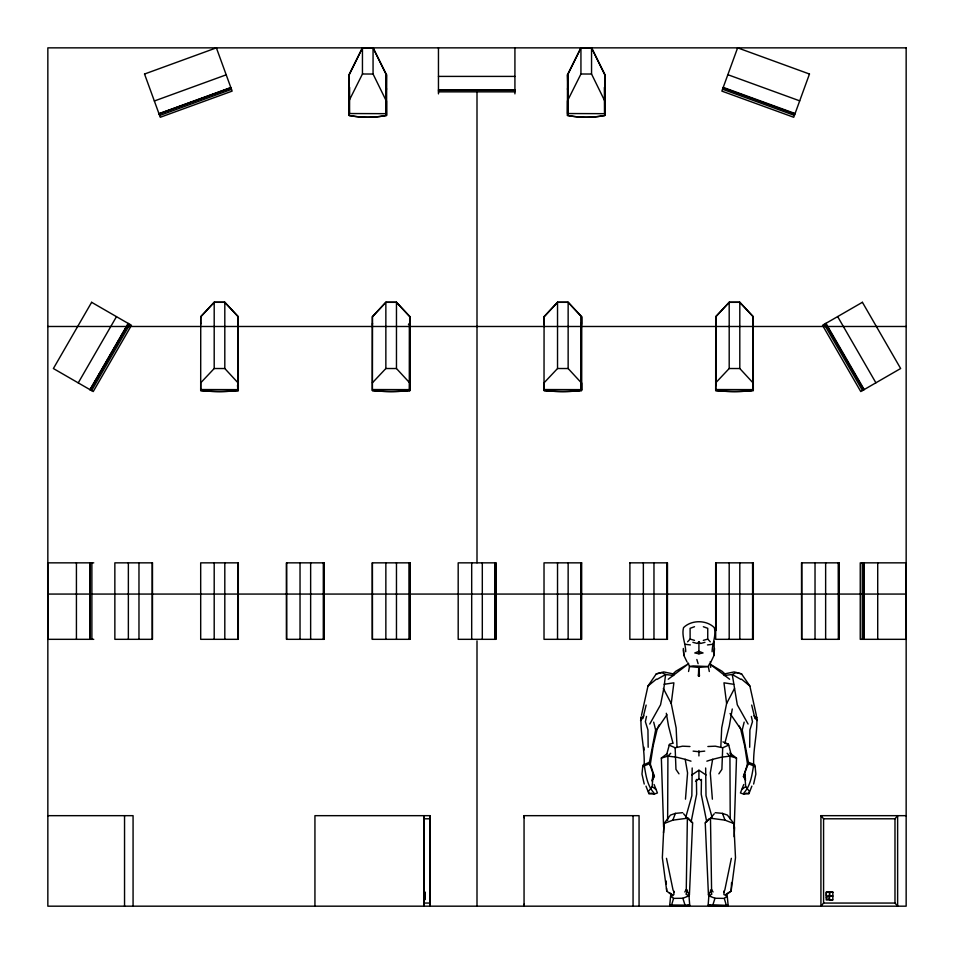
<?xml version="1.0" encoding="UTF-8"?>
<svg xmlns="http://www.w3.org/2000/svg" width="954" height="954" viewBox="0 0 954 954"><rect width="100%" height="100%" fill="white"/><g stroke="black" fill="none" stroke-linecap="round" stroke-linejoin="round"><path stroke-width="1.43" d="M710.277 641.827L707.737 639.085L707.749 628.316L703.336 626.718M730.215 818.985L729.929 756.128L727.103 753.278M349.283 115.506L349.224 74.829L362.448 47.879L373.062 47.843L386.513 74.698L386.573 115.374A94.112 88.436 0 0 1 367.934 117.27A94.112 88.436 0 0 1 349.283 115.506L348.997 74.698L362.448 47.843L373.062 47.879L386.298 74.829L386.239 115.506A94.112 88.436 0 0 1 367.588 117.27A94.112 88.436 0 0 1 348.937 115.374L349.414 113.538M348.937 89.223L349.414 87.386M386.298 74.829L386.251 113.669L348.949 113.538L348.997 100.85L362.448 73.995L362.448 47.843M567.427 89.223L567.904 87.386L567.761 115.506A94.112 88.436 0 0 0 586.412 117.27A94.112 88.436 0 0 0 605.063 115.374L605.003 74.698L591.552 47.843L580.938 47.843L567.487 74.698L567.904 87.386M567.761 115.506L567.702 74.829L580.938 47.879L591.552 47.843L604.776 74.829L604.717 115.506A94.112 88.436 0 0 1 586.066 117.27A94.112 88.436 0 0 1 567.427 115.374L567.904 113.538M604.776 74.829L604.717 89.354M386.239 89.354L385.965 87.541M200.686 324.312L200.829 323.406M200.698 323.334L200.745 316.585L214.197 302.287L224.81 302.287L238.261 316.585L237.844 323.334M237.713 389.637L237.594 385.213L237.987 390.603A94.112 47.056 0 0 1 219.325 391.545A94.112 47.056 0 0 1 200.686 390.532L201.163 389.554M238.023 319.351L238.047 316.656L224.81 302.311L214.197 302.287L200.96 316.656M214.197 302.287L214.197 368.518L200.745 382.804L200.698 389.554L237.987 389.626L238.047 316.656M372.346 324.312L372.549 323.382M372.406 316.585L372.346 390.532A94.112 47.056 0 0 0 390.997 391.545A94.112 47.056 0 0 0 409.648 390.603L409.707 316.656L396.47 302.311L385.857 302.287L372.406 316.585L372.358 389.554L409.66 389.626L409.707 382.876L396.47 368.53L396.47 302.311L385.857 302.311L372.632 316.656M372.346 390.532L372.823 389.554M544.018 324.312L544.257 323.37M544.018 323.334L544.078 316.585L557.53 302.287L568.143 302.287L581.594 316.585L581.654 324.312M581.308 324.384L580.974 323.406L581.308 390.603A94.112 47.056 0 0 1 562.657 391.545A94.112 47.056 0 0 1 544.018 390.532L544.495 389.554M544.293 316.656L557.53 302.311L568.143 302.311L581.368 316.656L581.32 389.828M715.679 324.312L715.977 323.346M753.314 324.312L753.255 316.585L739.803 302.287L729.19 302.311L715.739 316.585L716.156 323.334M715.977 385.583L715.953 316.656L729.19 302.311L739.803 302.311L753.04 316.656L752.98 390.603A94.112 47.056 0 0 1 734.318 391.545A94.112 47.056 0 0 1 715.679 390.532L716.156 389.554M753.04 316.656L752.98 389.626L715.691 389.554L715.739 382.804L729.19 368.518L729.19 302.287M409.648 324.384L409.373 323.418L409.433 389.649M685.735 651.737C685.652 643.64 681.43 635.602 683.553 627.625C691.459 619.766 706.389 619.766 714.296 627.625C716.418 635.602 712.197 643.64 712.113 651.737M752.98 324.384L752.897 323.489L752.98 390.603M692.187 767.982L691.841 795.755L685.783 817.22M749.689 747.268L749.904 729.917L752.479 721.701L751.347 716.43M701.44 779.43L701.202 794.133L706.723 821.835M684.817 891.99L686.272 889.522L687.369 818.21L683.601 813.774M729.786 753.016L736.5 758.084L734.21 828.394M709.299 664.079L708.345 666.524L699.127 667.43L699.401 675.921L698.447 675.921L698.722 667.43L689.504 666.524L688.061 662.863M754.996 766.718L753.743 765.895C752.766 749.45 757.75 733.125 756.76 716.836L756.295 719.483M722.953 741.89L728.331 744.168L728.713 745.098L722.691 747.769L721.892 769.365L718.863 773.837M724.062 891.179L723.931 894.578L727.246 896.104L728.176 905.763L709.192 905.93L710.837 905.525L708.142 905.179L708.858 895.854L711.827 894.184L710.432 890.118M663.531 832.854L664.008 823.552L672.844 820.154L687.369 818.21L692.604 822.897L689.408 894.924L687.321 896.2M654.098 784.51L657.425 792.953L654.098 794.169L648.875 793.597L648.529 791.307L652.166 786.573L653.132 773.968L649.137 762.353L642.853 765.215L641.982 774.088L644.224 784.057M720.842 746.588L721.701 727.95L726.614 703.515L734.508 688.466M731.563 882.498L731.11 891.096L726.018 895.043M698.447 675.921L698.924 671.413L699.401 675.921M734.103 836.741L734.58 827.726L733.841 823.552L727.401 815.098L722.464 813.38L715.202 812.677M424.148 903.056L423.946 906.181L423.946 815.67L424.148 903.056L429.741 903.056L429.944 906.181L429.944 815.67L314.939 815.67L314.939 906.181M429.741 903.056L429.944 815.67M524.199 904.106L524.056 906.181L524.056 815.67L639.061 815.67L639.061 906.181M709.836 664.234L713.986 655.458L714.236 641.493M713.986 655.458L714.522 648.481M685.473 799.166L687.572 772.967L685.199 759.336L676.577 757.202M687.417 890.118L686.021 894.184L688.991 895.854L689.706 905.179L687.011 905.525L688.657 905.93L669.672 905.763L670.602 896.104L673.918 894.578L673.786 891.179M756.009 718.29L756.355 715.309L749.868 686.009L741.592 673.906L734.139 671.926L723.895 674.049M743.75 784.51L740.423 792.953L743.75 794.169L743.905 792.941C750.846 785.345 752.134 774.207 753.743 764.392L748.711 762.353L743.44 776.544L745.646 780.253M677.006 746.588L676.147 727.95L671.234 703.515L673.882 682.825L664.151 684.28M567.749 114.051L567.702 100.993M652.202 780.253L653.132 773.968L654.408 776.544L652.202 780.253L652.381 781.636M642.853 766.718L644.105 765.895C645.083 749.45 640.098 733.125 641.088 716.836L641.553 719.483M650.187 765.203L653.168 745.837L656.948 730.132M732.267 708.989L729.297 726.125L724.873 743.19M721.272 757.202L712.65 759.336L710.289 772.967L712.376 799.166M688.561 671.509L689.504 666.524L693.117 665.928L708.345 666.524L709.299 671.509M691.137 821.835L696.647 794.133L696.408 779.43M731.36 858.338L724.825 889.951L723.633 892.336M646.502 716.43L645.369 721.701L647.945 729.917L648.16 747.268M641.493 715.309L647.981 686.009L656.257 673.906L663.71 671.926L673.953 674.049M753.624 784.057L755.866 774.088L754.996 765.215L753.743 764.392M642.853 718.577L646.144 705.066M744.168 722.118L742.224 730.001L748.711 763.856L753.743 765.895M666.584 754.924L669.517 744.168L672.725 743.249M669.66 905.441L671.616 905.012L673.56 898.394L670.602 896.104M743.44 776.544L747.662 763.701M708.142 905.179L712.912 904.821L714.987 898.263L724.289 898.394L727.246 896.104M809.481 73.995L793.728 117.27L721.868 91.119L737.621 47.843L809.469 74.03M672.844 820.154L675.384 813.38L682.647 812.677M751.871 786.12L748.973 793.597L743.75 794.169M580.938 47.843L580.938 73.995L567.487 100.85L567.427 113.538L604.729 113.669L604.776 100.993L591.552 74.03L591.552 47.879M659.142 724.921L656.996 729.214L666.953 714.737M710.527 896.2L708.44 894.924L711.577 889.522L710.48 818.21L714.248 813.774M649.769 724.038L660.55 704.815L663.948 687.751L665.594 674.514L661.742 672.558L656.257 673.906M91.632 302.311L53.388 368.53L93.242 391.545L131.473 325.314L91.596 302.287M78.24 382.876L116.471 316.656M89.974 389.649L128.158 323.406M90.177 389.769L128.456 323.573L90.272 389.828M91.62 390.603L129.851 324.384M640.528 720.556L643.807 715.798M820.929 815.67L823.576 818.794L823.576 903.056L820.929 906.181L820.929 815.67L906.157 815.67M894.983 818.794L897.631 815.67L897.631 906.181L894.983 903.056L894.983 818.794L823.576 818.794M708.44 894.924L705.244 822.897L710.48 818.21L725.004 820.154L733.841 823.552L735.498 857.694L731.11 891.096L726.197 894.077M704.958 642.34L700.546 643.473L698.924 641.648L697.302 643.473L692.89 642.34M349.355 113.836L349.224 100.993M705.244 822.897L708.917 818.926M687.572 641.827L690.112 639.085L690.1 628.316L694.512 626.718M372.406 382.804L385.857 368.518L385.857 302.287M557.53 302.287L557.53 368.518L544.078 382.804L544.018 389.554L581.32 389.626L581.368 382.876L568.143 368.53L568.143 302.311M670.745 753.278L667.919 756.128L661.349 758.084L663.59 826.903M672.701 674.156L675.79 671.282L688.621 663.686L668.229 679.248M647.981 686.009L656.328 679.165M201.103 389.709L201.02 390.603A94.112 47.056 0 0 0 219.682 391.545A94.112 47.056 0 0 0 238.321 390.532L238.261 316.585M372.764 389.709L372.692 390.603A94.112 47.056 0 0 0 391.343 391.545A94.112 47.056 0 0 0 409.981 390.532L409.922 316.585L396.47 302.287M544.424 389.709L544.352 390.603A94.112 47.056 0 0 0 563.003 391.545A94.112 47.056 0 0 0 580.115 390.687M716.096 389.709L716.013 390.603A94.112 47.056 0 0 0 734.675 391.545A94.112 47.056 0 0 0 751.776 390.687M695.526 781.421L698.924 778.774L698.924 770.212L706.032 774.982M741.842 789.495L745.682 786.573L744.716 773.968L745.456 778.989M661.349 758.084L666.941 753.863M691.817 774.982L698.924 770.212M349.224 74.829L349.283 89.354M656.889 679.451L665.594 674.514L673.739 675.504M567.976 113.717L568.095 87.529L567.761 89.354M644.105 765.895L649.137 763.856L655.625 730.001L653.693 722.118M673.56 898.394L682.861 898.263L688.991 895.854M144.531 74.03L216.379 47.843L232.132 91.119L160.272 117.27L144.519 73.995M154.345 100.993L226.205 74.829M158.96 113.669L230.82 87.529M159.032 113.884L230.916 87.78M159.079 113.991L230.951 87.899M159.628 115.506L231.488 89.354M675.384 813.38L670.447 815.098L664.008 823.552L662.35 857.694L666.739 891.096L672.844 895.83M706.842 761.173L712.65 759.336M703.336 640.372L707.737 639.085M669.148 745.098L675.158 747.769L682.563 746.183L689.969 746.517M698.924 653.8L703.062 652.953L698.924 651.355L694.786 652.953L698.924 653.8L698.924 641.648M652.011 793.191L648.875 793.597L645.977 786.12M707.498 644.928L712.817 644.272M724.11 675.504L732.255 674.514L736.106 672.558L741.592 673.906M722.715 757.023L729.929 756.128L736.5 758.084M704.732 751.12L698.924 751.728L693.117 751.12M707.88 746.517L715.285 746.183L722.691 747.769M671.616 905.012L689.706 905.179M386.239 115.506L386.513 74.698M568.143 87.518L567.702 74.829M604.717 115.506L605.003 74.698M409.981 323.334L409.981 324.312A94.112 47.056 0 0 1 408.455 324.467M237.844 389.554L238.261 382.804M438.458 76.403L514.921 76.403M438.458 89.903L514.921 89.903M438.458 90.368L514.921 90.368M438.458 91.858L514.921 91.858M47.843 326.483L906.157 326.483M93.754 562.848L47.7 562.848L47.736 639.323L93.754 639.323M286.522 562.848L324.157 562.848L324.145 639.323L286.522 639.323L286.522 562.848L286.582 639.323M372.346 562.848L409.981 562.848L409.981 639.323L372.346 639.323L372.358 562.848L372.406 639.323M495.818 562.848L458.182 562.848L458.194 639.323L495.818 639.323L495.806 562.848L495.758 639.323M629.843 562.848L667.478 562.848L667.418 639.323M47.843 594.068L906.157 594.068M667.478 639.323L629.843 639.323L629.902 562.848M47.843 815.67L133.071 815.67L133.071 906.181M424.148 818.794L429.741 818.794M832.699 892.288L826.355 892.288L826.355 895.961L832.699 895.961M829.586 896.116L832.699 896.116M424.864 899.789L424.613 892.288M832.699 899.789L829.586 899.789L829.586 892.288L829.455 895.961M823.576 903.056L894.983 903.056M729.19 368.518L739.803 368.53L753.04 382.876M557.53 368.518L568.143 368.53M385.857 368.518L396.47 368.53M214.197 368.518L224.81 368.53L238.047 382.876M580.938 73.995L591.552 74.03M362.448 73.995L373.062 74.03L386.298 100.993M712.912 904.821L728.188 905.441M604.586 87.386L605.063 89.223M386.096 87.386L386.573 89.223M685.032 644.272L690.35 644.928M675.134 757.023L667.919 756.128L667.633 820.464M745.837 793.191L748.973 793.597L749.319 791.307L745.682 786.573M752.706 389.637L752.861 323.466M733.709 684.28L723.967 682.825L726.614 703.515M238.023 323.346L238.321 324.312M238.023 389.578L238.321 390.532M725.123 743.249L728.331 744.168M690.112 639.085L694.512 640.372M685.199 759.336L691.006 761.173M409.743 389.59L409.981 390.532M727.842 74.698L799.702 100.85M723.227 87.386L795.087 113.538M723.072 87.828L794.932 113.979M722.56 89.223L794.42 115.374M708.858 895.854L714.987 898.263M581.451 389.602L581.654 390.532L581.594 316.585M753.171 389.626L753.314 390.532L753.255 316.585M740.96 679.451L732.255 674.514L737.299 704.815L748.079 724.038M710.396 664.378L722.059 671.282L725.159 674.156M710.301 664.33L729.619 679.248M669.195 892.586L671.652 894.077M652.166 786.573L656.006 789.495M698.924 778.774L701.19 780.539M741.532 679.165L749.868 686.009M688.025 817.936L692.604 822.897M754.042 715.798L757.321 720.556M730.072 713.532L740.853 729.214L739.243 725.994M678.986 773.837L675.957 769.365L675.158 747.769M686.272 889.522L689.408 894.924M687.047 661.945L683.863 655.458L683.326 648.481M711.577 889.522L713.043 891.99M837.648 316.585L875.891 382.804M825.961 323.334L864.193 389.554M825.556 323.561L863.787 389.792M824.268 324.312L862.511 390.532M663.34 688.466L671.234 703.515M674.216 892.336L673.023 889.951L666.488 858.338M650.187 763.701L654.408 776.544M722.464 813.38L725.004 820.154M682.861 898.263L684.936 904.821M696.837 659.5L698.113 663.71M724.289 898.394L726.232 905.012M712.066 817.22L706.008 795.755L705.662 767.982M728.713 745.098L731.635 756.331M672.975 743.19L668.551 726.125L666.321 713.27M751.704 705.066L754.996 718.577M740.912 730.132L744.68 745.837L747.662 765.203M644.105 764.392C645.715 774.207 647.003 785.345 653.943 792.941L654.098 794.169M710.265 661.635L710.706 667.371M683.458 649.865L683.863 655.458M524.056 815.67L524.199 817.745M666.214 881.055L666.357 883.929M666.584 888.234L666.739 891.096M643.938 747.173L644.022 750.023M753.255 382.804L753.302 389.554M715.953 316.656L715.977 319.351M581.594 382.804L581.642 389.554M409.981 389.554L409.922 316.585M605.003 100.85L605.063 115.374M386.513 100.85L386.573 115.374M877.716 562.848L877.716 639.323M864.217 562.848L864.217 639.323M863.752 562.848L863.752 639.323M862.261 562.848L862.261 639.323M838.864 562.848L838.864 639.323M838.816 562.848L838.793 639.323M838.649 639.323L838.471 562.848L838.423 639.323M825.639 562.848L825.639 639.323M815.026 562.848L815.026 639.323M801.789 562.848L801.789 639.323M753.04 562.848L753.04 639.323M752.98 562.848L752.861 639.323M752.766 562.848L752.646 639.323L752.587 562.848M739.803 302.311L739.803 368.53M739.803 562.848L739.803 639.323M729.19 562.848L729.19 639.323M715.953 562.848L715.953 630.499M715.739 316.585L715.679 390.532M698.924 671.413L698.924 675.79M698.924 750.655L698.924 755.926M667.156 562.848L667.156 639.323M667.025 562.848L667.132 639.323M666.929 562.848L666.763 639.323M653.967 562.848L653.967 639.323M643.354 562.848L643.354 639.323M633.062 815.67L633.062 906.181M604.383 87.529L604.502 113.717M581.368 316.656L581.308 390.603M581.296 562.848L581.32 639.323M581.201 562.848L581.093 639.323M581.034 562.848L580.926 639.323M568.143 562.848L568.143 639.323M567.487 74.698L567.427 115.374M557.53 562.848L557.53 639.323M544.078 316.585L544.018 390.532M514.921 47.819L514.921 93.874M495.543 562.848L495.484 639.323M495.317 562.848L495.269 639.323M495.09 562.848L495.15 639.323M482.307 562.848L482.307 639.323M477 92.502L477 562.812M477 640.885L477 906.181M471.693 562.848L471.693 639.323M438.458 47.819L438.458 93.874M409.922 562.848L409.922 639.323M409.707 316.656L409.648 390.603M409.648 562.848L409.636 639.323M409.528 639.323L409.373 562.848L409.266 639.323M396.47 562.848L396.47 639.323M385.857 562.848L385.857 639.323M373.062 47.879L373.062 74.03M349.617 87.529L349.558 113.693M348.997 74.698L348.937 115.374M323.871 562.848L323.776 639.323M323.597 562.848L323.537 639.323M323.43 562.848L323.478 639.323M310.646 562.848L310.646 639.323M300.033 562.848L300.033 639.323M238.047 562.848L238.047 639.323M237.987 384.712L237.987 390.603M224.81 302.311L224.81 368.53M224.81 562.848L224.81 639.323M214.197 562.848L214.197 639.323M200.745 316.585L200.686 390.532M152.211 562.848L152.211 639.323M138.974 562.848L138.974 639.323M128.361 562.848L128.361 639.323M124.545 815.67L124.545 906.181M91.882 562.848L91.882 639.323M90.332 562.848L90.213 639.323M90.153 562.848L90.093 639.323M89.926 562.848L89.926 639.323M76.427 562.848L76.427 639.323M424.375 897.249C424.399 903.748 424.828 894.005 424.375 897.249M826.474 897.249L826.808 899.252L829.002 899.252L829.336 897.249L828.501 896.259L826.474 897.249M862.404 302.287L822.527 325.314L860.758 391.545L900.648 368.518L862.404 302.287M906.157 47.855L47.843 47.855L47.843 906.181L906.157 906.181L906.157 47.855M152.485 562.848L114.85 562.848L114.862 639.323L152.485 639.323L152.485 562.848M238.321 562.848L200.686 562.848L200.698 639.323L238.321 639.323L238.309 562.848M581.654 562.848L544.018 562.848L544.018 639.323L581.654 639.323L581.654 562.848M753.314 562.848L715.679 562.848L715.691 639.323L753.314 639.323L753.314 562.848M839.15 562.848L801.515 562.848L801.575 639.323L839.15 639.323L839.138 562.848M906.3 562.848L860.246 562.848L860.246 639.323L906.3 639.323L906.264 562.848M424.876 892.133L424.351 899.944L424.876 892.133M832.83 892.133L826.224 892.133L826.224 899.944L832.83 899.944L832.83 892.133"/></g></svg>
